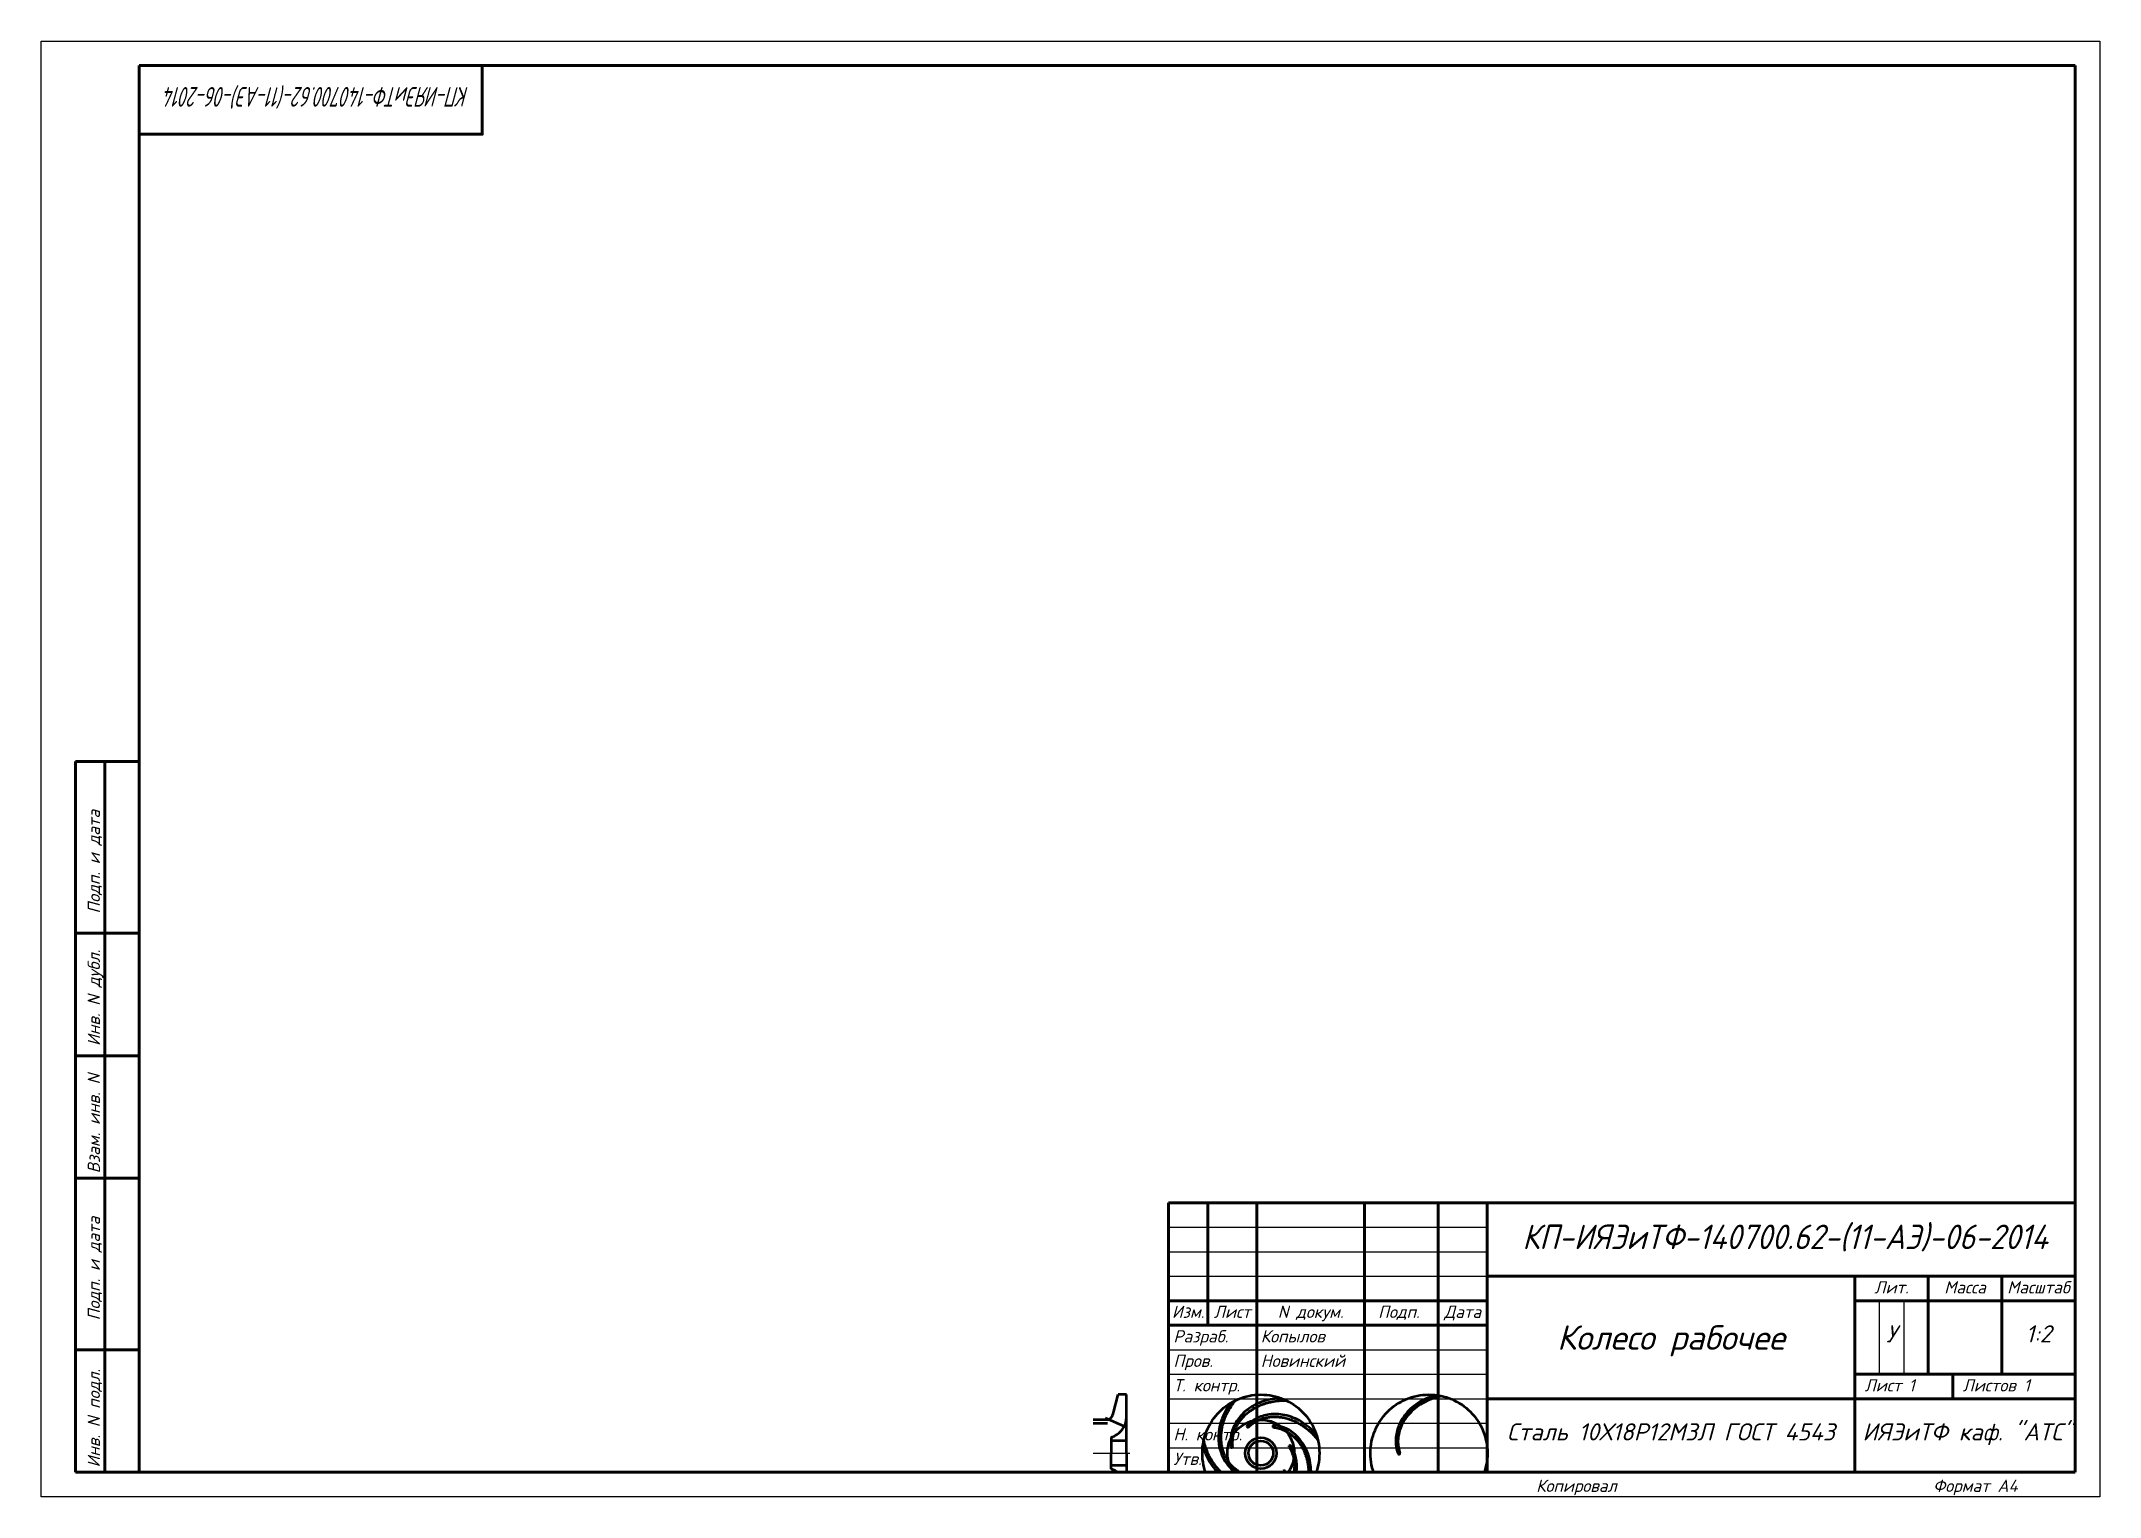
# Paper-space layout 'А3_Н' of a CAD drawing. Header units: millimetres. Extents: x -5 to 415, y -5 to 292.
# The model-space entities are those that its viewports show. They can reach past a viewport. Long polylines and large blocks are cut down to what shows.
import ezdxf
from ezdxf.enums import TextEntityAlignment as Align

# ---------------------------------------------------------------- set-up
doc = ezdxf.new("R2010")
doc.units = ezdxf.units.MM
doc.linetypes.add('невидимая2', pattern=[4.7625, 3.175, -1.5875])
doc.linetypes.add('осевая2', pattern=[28.575, 19.05, -3.175, 3.175, -3.175])
doc.layers.get('0').update_dxf_attribs({"lineweight": 53})
doc.layers.add('АТРИБУТЫ', color=6, linetype='Continuous')
doc.layers.add('РАМКА', color=7, linetype='Continuous')
for name, color, linetype, lineweight in [('кр', 10, 'Continuous', 53), ('Оси', 7, 'осевая2', 25), ('пунктир', 7, 'невидимая2', 25)]:
    doc.layers.add(name, color=color, linetype=linetype, lineweight=lineweight)
doc.styles.add('ADRF1', font='isocpeur.ttf', dxfattribs={"oblique": 15})
doc.styles.add('Размер', font='isocpeur.ttf', dxfattribs={"oblique": 15})

# ---------------------------------------------------------------- blocks, each defined once
blk = doc.blocks.new('РАМКА_1')
at = {"layer": 'РАМКА'}
for p, q in [((0, 297), (420, 297)), ((0, 0), (0, 297)), ((420, 297), (420, 0)), ((230, 55), (295, 55)), ((230, 50), (295, 50)), ((230, 45), (295, 45)), ((375, 40), (375, 25)), ((380, 40), (380, 25)), ((230, 30), (295, 30)), ((230, 25), (295, 25)), ((230, 20), (295, 20)), ((230, 15), (295, 15)), ((230, 10), (295, 10)), ((420, 0), (0, 0))]:
    blk.add_line(p, q, dxfattribs=at)
at = {"layer": 'РАМКА', "lineweight": 60}
for p, q in [((20, 292), (415, 292)), ((20, 292), (415, 292)), ((20, 5), (20, 292)), ((90, 288), (90, 292)), ((415, 292), (415, 5)), ((7, 5), (7, 150)), ((20, 150), (7, 150)), ((13, 5), (13, 150)), ((20, 115), (7, 115)), ((20, 90), (7, 90)), ((20, 65), (7, 65)), ((415, 60), (230, 60)), ((230, 60), (230, 5)), ((238, 60), (238, 35)), ((248, 60), (248, 5)), ((270, 60), (270, 5)), ((285, 60), (285, 5)), ((295, 60), (295, 5)), ((295, 45), (415, 45)), ((370, 45), (370, 5)), ((385, 45), (385, 25)), ((400, 45), (400, 25)), ((230, 40), (295, 40)), ((370, 40), (415, 40)), ((230, 35), (295, 35)), ((20, 30), (7, 30)), ((370, 25), (415, 25)), ((390, 25), (390, 20)), ((295, 20), (415, 20)), ((230, 5), (7, 5)), ((415, 5), (230, 5))]:
    blk.add_line(p, q, dxfattribs=at)
blk.add_lwpolyline([(20, 292), (90, 292), (90, 278), (20, 278)], close=True, dxfattribs=at)
at = {"layer": 'АТРИБУТЫ', "style": 'ADRF1', "oblique": 15, "flags": 8}
blk.add_attdef('DOCUMENT(В)', text='', height=5, rotation=180, dxfattribs=at).set_placement((58.62, 287.69), align=Align.CENTER)
for tag, height, p in [('DOCUMENT', 5, (355.77, 50.55)), ('NAME', 5, (332.5, 30)), ('LITER_1', 3.5, (372.5, 31.5)), ('LITER_2', 3.5, (377.5, 31.5)), ('LITER_3', 3.5, (382.5, 31.5)), ('MASS', 3.5, (392.5, 31.5)), ('SCALE', 3.5, (407.5, 31.5)), ('MATERIAL', 3.5, (332.5, 11.5)), ('DIFF_INDEX', 3.5, (393, 11.5))]:
    blk.add_attdef(tag, text='', height=height, dxfattribs=at).set_placement(p, align=Align.CENTER)
for tag, p in [('DEVELOPED_BY', (248.82, 31.5)), ('CHECKED_BY', (248.82, 26.5)), ('TECH_CONTR', (248.82, 21.5)), ('PAGE_NO', (381, 21.5)), ('PAGES_AMOUNT', (404.5, 21.5)), ('AUX_LEFT', (231, 16.5)), ('AUX_RIGHT', (248.82, 16.5)), ('NOM_CONTR', (248.82, 11.5)), ('APPROVED_BY', (248.82, 6.5))]:
    blk.add_attdef(tag, p, '', height=2.5, dxfattribs=at)
for tag, width, p, p2 in [('DEV_DATE', 1.155323, (285, 31.5), (294.53, 31.5)), ('CHK_DATE', 0.5625, (285, 26.5), (294, 26.5)), ('T_CONTR_DATE', 0.371134, (285, 21.5), (294, 21.5)), ('AUX_DATE', 0.537313, (285, 16.5), (294, 16.5)), ('NOM_CONTR_DATE', 0.315789, (285, 11.5), (294, 11.5)), ('APPROVED_DATE', 0.339623, (285, 6.5), (294, 6.5))]:
    blk.add_attdef(tag, text='', height=2.5, dxfattribs=dict(at, width=width)).set_placement(p, p2, align=Align.FIT)
at = {"layer": 'РАМКА', "style": 'ADRF1', "oblique": 15}
for s, p in [('Подп. и дата', (12, 119)), ('Инв. N дубл.', (12, 92)), ('Взам. инв. N', (12, 66)), ('Подп. и дата', (12, 36)), ('Инв. N подл.', (12, 6))]:
    blk.add_text(s, height=2.5, rotation=90, dxfattribs=at).set_placement(p)
for s, p in [('Лит.', (377.5, 41.5)), ('Масса', (392.5, 41.5)), ('Масштаб', (407.5, 41.5)), ('Изм.', (234, 36.5)), ('Лист', (243, 36.5)), ('N докум.', (259, 36.5)), ('Подп.', (277, 36.5)), ('Дата', (290, 36.5))]:
    blk.add_text(s, height=2.5, dxfattribs=at).set_placement(p, align=Align.CENTER)
for s, p in [('Разраб.', (231, 31.5)), ('Пров.', (231, 26.5)), ('Т. контр.', (231, 21.5)), ('Лист', (372, 21.5)), ('Листов', (392, 21.5)), ('Н. контр.', (231, 11.5)), ('Утв.', (231, 6.5)), ('Копировал', (305, 1)), ('Формат A4', (386, 1))]:
    blk.add_text(s, height=2.5, dxfattribs=at).set_placement(p)
blk = doc.blocks.new('*U102')
blk.add_lwpolyline([(71.7, -43.9, 0.071918), (54.9, -2.8, 0.085818), (26.1, 31.2, 0.086716), (-7.9, 50.8, 0.086952), (-41.8, 56.9, 0.086922), (-71.6, 51.8)], format="xyb")
blk.add_spline([(-71.7, 45.9), (-67.2, 47.4), (-63.5, 48.5), (-60, 49.3), (-52, 50.5), (-43.8, 50.9), (-39.3, 50.8), (-30.9, 50.1), (-21.3, 48.3), (-12, 45.5), (-1.5, 41.1), (5.9, 37.2), (10.3, 34.5), (14.4, 31.8), (19, 28.3), (23.8, 24.3), (27.5, 20.9), (32.6, 15.8), (36.5, 11.5), (41.6, 5.3), (44.5, 1.3), (47.4, -3), (51.2, -9.2), (55.3, -16.7), (58, -22.3), (64.4, -38.5), (66, -43.5), (67.1, -47.3), (68.3, -52), (69.4, -56.9)], degree=3)
blk = doc.blocks.new('*U103')
at = {"color": 0, "linetype": 'ByBlock', "lineweight": -2, "transparency": 16777216}
for p, rotation in [((890, 650.2), 102.8571428571429), ((955.5, 657.7), 51.42857142857143), ((855.1, 594.4), 154.2857142857142), ((876.9, 532.2), 205.7142857142857), ((994.8, 545.7), 308.5714285714285), ((939.1, 510.5), 257.1428571428571)]:
    blk.add_blockref('*U102', p, dxfattribs=dict(at, rotation=rotation))
blk.add_blockref('*U102', (1002.1, 611.1), dxfattribs=at)
blk = doc.blocks.new('*U144')
for centre, radius, start, end in [((1.2, -0.3), 2.66, 127.0385, 274.2236), ((7.5, -9), 13.4, 116.6858, 125.8047)]:
    blk.add_arc(centre, radius, start, end)
blk = doc.blocks.new('*U145')
at = {"color": 0, "linetype": 'ByBlock', "lineweight": -2, "transparency": 16777216}
blk.add_blockref('*U144', (929.1, 660), dxfattribs=at)
for p, rotation in [((871.8, 631), 51.42857142857147), ((987.5, 633.2), 308.5714285714287), ((858.7, 568.1), 102.8571428571429), ((1003, 570.9), 257.1428571428571), ((899.7, 518.7), 154.2857142857143), ((963.9, 519.9), 205.7142857142857)]:
    blk.add_blockref('*U144', p, dxfattribs=dict(at, rotation=rotation))

msp = doc.modelspace()

# ---------------------------------------------------------------- linework, layer by layer
for p, q in [((598.6667, 730.4806), (578.5667, 730.4806)), ((598.6667, 585.9806), (598.6667, 730.4806)), ((552.2036, 668.4806), (516.3207, 668.4806)), ((598.6667, 665.1116), (598.6667, 665.1116)), ((516.3207, 660.2306), (551.67, 660.2306)), ((560.5914, 624.5361), (560.5914, 585.9806)), ((598.6667, 616.5806), (560.5914, 616.5806)), ((560.5914, 547.425), (560.5914, 585.9806)), ((598.6667, 585.9806), (598.6667, 441.4806)), ((598.6667, 555.3806), (560.5914, 555.3806))]:
    msp.add_line(p, q)
for centre, radius in [((930.5064, 585.9806), 144.5), ((1345.4351, 585.9692), 144.5), ((930.5064, 585.9806), 82.5), ((930.5064, 585.9806), 38.5555), ((930.5064, 585.9806), 30.6)]:
    msp.add_circle(centre, radius)
for centre, radius, start, end in [((1389.5358, 599.5209), 131.0677, 120.445411, 140.0653046), ((1401.5135, 578.9254), 154.8927, 103.9506001, 120.4047282), ((1409.4005, 570.0761), 160.315, 101.7477307, 122.0689163), ((548.6667, 674.4806), 50, 302.1428718, 0), ((1376.3059, 610.6397), 113.786, 140.0819831, 159.9061956), ((1377.4362, 608.844), 109.412, 140.9671244, 160.3748768), ((1393.2669, 595.9223), 129.8467, 122.0913911, 140.9372264), ((522.0651, 716.8168), 100, 292.6600777, 302.1428718), ((1351.1892, 615.5191), 87.8114, 179.7936071, 199.6647347), ((1363.1323, 615.4706), 99.7546, 159.9125245, 179.7904886), ((1346.6554, 613.5437), 77.7465, 179.7947024, 200.7733667), ((1363.178, 613.9453), 94.2687, 160.3847084, 180.0747819), ((1280.119, 592.6195), 13.3883, 209.7836997, 218.9026332), ((1271.6456, 585.5415), 2.3567, 214.352442, 10.4557632), ((522.0651, 455.1444), 100, 57.8571282, 67.3399223), ((548.6667, 497.4806), 50, 0, 57.8571282)]:
    msp.add_arc(centre, radius, start, end)
at = {"layer": 'кр'}
for p, q in [((566.5077, 686.549), (578.5667, 730.4806)), ((546.3734, 673.2021), (593.4135, 652.2585)), ((546.3734, 498.759), (593.4135, 519.7026))]:
    msp.add_line(p, q, dxfattribs=at)
for centre, radius, start, end in [((552.2036, 678.4806), 10, 270, 325.3213701), ((531.2001, 693.9308), 36.071, 324.1217264, 348.1912261)]:
    msp.add_arc(centre, radius, start, end, dxfattribs=at)
at = {"layer": 'Оси'}
msp.add_rational_spline([(1272.3, 583.2775), (1272.253, 583.388), (1271.7456, 584.5993), (1271.2812, 585.8283), (1270.8601, 586.9425), (1267.564, 596.2386), (1265.9662, 605.9715), (1266.1172, 615.8335), (1266.2442, 627.0708), (1268.3011, 638.119), (1272.2268, 648.6491), (1276.6918, 660.6588), (1283.1379, 671.7322), (1291.3764, 681.5453), (1300.7991, 692.7866), (1311.9668, 702.2963), (1324.5659, 709.8073), (1337.1107, 717.2845), (1350.5596, 722.9775), (1364.6602, 726.7793), (1365.8153, 727.1088), (1367.1814, 727.4985), (1370.0323, 728.1733), (1370.4901, 728.2805)], [1, 1, 1, 1, 1, 0.989463036007, 0.989463036007, 1, 0.990074817032, 0.990074817032, 1, 0.990251432357, 0.990251432357, 1, 0.990636645326, 0.990636645326, 1, 0.993746979013, 0.993746979013, 1, 1, 1, 1, 1], degree=3, knots=[0, 0, 0, 0, 0.368148933, 3.940499188, 3.940499188, 3.940499188, 4.296558258, 4.296558258, 4.296558258, 4.642099721, 4.642099721, 4.642099721, 4.984545384, 4.984545384, 4.984545384, 5.32014077, 5.32014077, 5.32014077, 5.59428279, 5.59428279, 5.59428279, 10.275571942, 11.13062189, 11.13062189, 11.13062189, 11.13062189], dxfattribs=at)
at = {"layer": 'пунктир'}
msp.add_line((516.3207, 585.9806), (606.6667, 585.9806), dxfattribs=at)

# ---------------------------------------------------------------- block references
at = {"rotation": 25.37204808627937}
for name in ['*U103', '*U145']:
    msp.add_blockref(name, (340.8419, -342.1957), dxfattribs=at)

psp = doc.layouts.new('А3_Н')

# ---------------------------------------------------------------- block references
at = {"layer": 'РАМКА'}
ref = psp.add_blockref('РАМКА_1', (-5.05, -4.99), dxfattribs=at)
ref.add_attrib('DOCUMENT(В)', 'КП-ИЯЭиТФ-140700.62-(11-АЭ)-06-2014', dxfattribs={"layer": 'АТРИБУТЫ', "height": 4, "rotation": 180, "style": 'ADRF1', "oblique": 15, "width": 0.65}).set_placement((51.27, 282.65), align=Align.CENTER)
ref.add_attrib('PAGE_NO', '1', (375.95, 16.51), dxfattribs={"layer": 'АТРИБУТЫ', "height": 2.5, "style": 'ADRF1', "oblique": 15})
ref.add_attrib('LITER_2', 'У', dxfattribs={"layer": 'АТРИБУТЫ', "height": 3.5, "style": 'ADRF1', "oblique": 15}).set_placement((372.45, 26.51), align=Align.CENTER)
ref.add_attrib('DIFF_INDEX', 'ИЯЭиТФ каф. "АТС"', dxfattribs={"layer": 'АТРИБУТЫ', "height": 3.5, "style": 'Размер', "oblique": 15}).set_placement((387.95, 6.51), align=Align.CENTER)
ref.add_attrib('DEVELOPED_BY', 'Копылов', (243.77, 26.51), dxfattribs={"layer": 'АТРИБУТЫ', "height": 2.5, "style": 'ADRF1', "oblique": 15})
ref.add_attrib('CHECKED_BY', 'Новинский', (243.77, 21.51), dxfattribs={"layer": 'АТРИБУТЫ', "height": 2.5, "style": 'ADRF1', "oblique": 15})
ref.add_attrib('MATERIAL', 'Сталь 10Х18Р12МЗЛ ГОСТ 4543', dxfattribs={"layer": 'АТРИБУТЫ', "height": 3.5, "style": 'ADRF1', "oblique": 15}).set_placement((327.45, 6.51), align=Align.CENTER)
ref.add_attrib('NAME', 'Колесо рабочее', dxfattribs={"layer": 'АТРИБУТЫ', "height": 5, "style": 'ADRF1', "oblique": 15}).set_placement((327.45, 25.01), align=Align.CENTER)
ref.add_attrib('DOCUMENT', 'КП-ИЯЭиТФ-140700.62-(11-АЭ)-06-2014', dxfattribs={"layer": 'АТРИБУТЫ', "height": 5, "style": 'ADRF1', "oblique": 15, "width": 0.9}).set_placement((350.73, 45.55), align=Align.CENTER)
ref.add_attrib('PAGES_AMOUNT', '1', (399.45, 16.51), dxfattribs={"layer": 'АТРИБУТЫ', "height": 2.5, "style": 'ADRF1', "oblique": 15})
ref.add_attrib('SCALE', '1:2', dxfattribs={"layer": 'АТРИБУТЫ', "height": 3.5, "style": 'ADRF1', "oblique": 15}).set_placement((402.45, 26.51), align=Align.CENTER)

# ---------------------------------------------------------------- viewports
at = {"layer": '0'}
psp.add_viewport(center=(212.45, 143.51), size=(395, 287), view_center_point=(551.2634, 2275.0648), view_height=3472.730037, dxfattribs=at)

doc.saveas('drawing.dxf')
